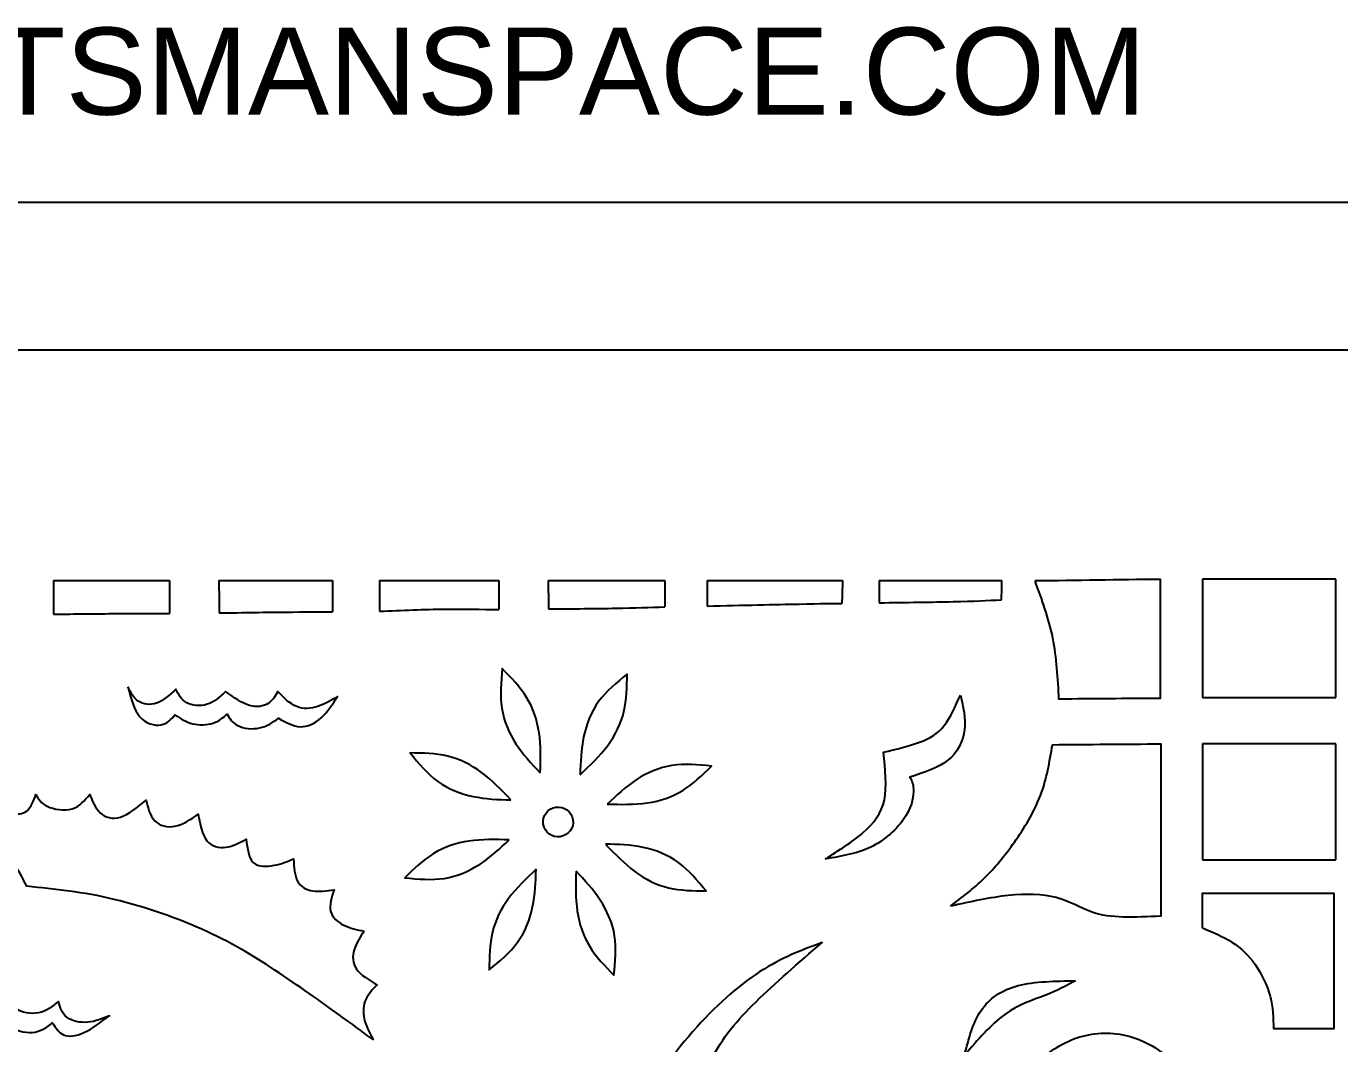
# Model space of a CAD drawing. Header units: millimetres. Extents: x 30 to 570, y 16 to 401.
# Drawn here: x 163.5 to 269.1, y 319.1 to 401 of the extents above; entities that cross this region are included whole.
import ezdxf
from ezdxf.enums import TextEntityAlignment as Align

# ---------------------------------------------------------------- set-up
doc = ezdxf.new("R2010")
doc.units = ezdxf.units.MM
for name, color, linetype in [('Default', 7, 'Continuous'), ('DV1_Layer_1', 7, 'Continuous'), ('Layer_1', 7, 'Continuous')]:
    doc.layers.add(name, color=color, linetype=linetype)
doc.styles.add('SEACAD_arial_ttfB', font='arial.ttf')

# ---------------------------------------------------------------- blocks, each defined once
blk = doc.blocks.new('SE')
at = {"layer": 'DV1_Layer_1', "color": 7, "linetype": 'Continuous'}
for points, knots in [([(300.17, 19.96), (298.13, 20), (296.08, 20.05), (294.36, 20.47), (292.65, 20.89), (291.27, 21.7), (290.4, 22.74), (289.53, 23.79), (289.18, 25.08), (288.82, 26.37), (287.26, 26.33), (284.15, 26.24), (281.21, 28.28), (280.05, 29.42), (278.89, 30.55), (278.05, 31.8), (277.2, 33.05), (276.49, 32.42), (275.06, 31.18), (271.86, 31.53), (270.68, 32.31), (269.5, 33.09), (268.74, 34.47), (267.99, 35.85), (267.05, 34.87), (266.12, 33.89), (264.74, 33.38), (263.36, 32.87), (261.53, 32.83), (260.13, 33.16), (258.73, 33.49), (257.75, 34.21), (257.08, 35.07), (256.41, 35.94), (256.05, 36.97), (255.7, 37.99), (253.83, 37.9), (250.09, 37.72), (244.21, 39.86), (238.87, 42.26), (234.95, 41.91), (233.02, 41.42), (231.08, 40.93), (229.16, 40.13), (227.14, 38.79), (225.11, 37.46), (222.98, 35.59), (220.46, 33.87), (217.95, 32.16), (212.16, 29.04), (208.28, 27.04), (201.96, 24.99), (198.96, 24.34), (195.95, 23.7), (193.1, 23.43), (189.43, 23.5), (185.76, 23.56), (181.26, 23.97), (177.1, 25.28), (172.94, 26.59), (165.28, 31.04), (156.91, 35.5), (153.21, 37.08), (149.52, 38.66), (146.31, 39.59), (143.49, 40.01), (140.66, 40.44), (138.21, 40.35), (135.87, 39.66), (133.54, 38.97), (129.08, 36.39), (124.28, 35.59), (121.98, 35.41), (119.69, 35.23), (117.51, 35.27), (115.66, 35.63), (113.81, 35.99), (112.3, 36.65), (110.79, 37.32), (109.9, 35.81), (108.11, 32.78), (104.55, 31.53), (102.86, 31.24), (101.17, 30.96), (99.57, 31), (98.21, 31.53), (96.85, 32.07), (95.74, 33.09), (94.96, 34.21), (94.18, 35.32), (93.73, 36.52), (93.42, 37.79), (93.11, 39.06), (92.93, 40.39), (92.76, 41.73), (90.17, 40.88), (87.59, 40.04), (84.56, 39.21), (81.54, 38.39), (74.59, 36.79), (69.43, 36.43), (66.6, 36.68), (63.77, 36.92), (60.7, 37.59), (57.41, 38.9), (54.11, 40.22), (50.6, 42.17), (48.24, 45.18), (45.88, 48.18), (43.47, 56.29), (44.81, 61.36), (45.94, 63.41), (47.08, 65.46), (48.68, 67.02), (50.28, 68.57), (47.52, 70.89), (44.76, 73.2), (42, 75.52), (44.45, 78.15), (46.9, 80.77), (49.35, 83.4), (46.77, 85.8), (44.18, 88.21), (41.6, 90.61), (44.14, 93.24), (46.68, 95.87), (49.21, 98.49), (46.63, 101.12), (44.05, 103.75), (41.47, 106.37), (44.14, 109.04), (46.81, 111.71), (49.48, 114.39), (46.68, 116.88), (43.87, 119.37), (41.07, 121.87), (43.34, 124.63), (45.61, 127.39), (47.88, 130.15), (45.12, 132.68), (42.36, 135.22), (39.6, 137.76), (41.96, 140.39), (44.32, 143.01), (46.68, 145.64), (44.01, 148), (41.33, 150.36), (38.66, 152.72), (41.33, 155.3), (44.01, 157.88), (46.68, 160.46), (43.92, 162.87), (41.16, 165.27), (38.4, 167.68), (41.16, 170.39), (43.92, 173.11), (46.68, 175.82), (43.78, 178.09), (40.89, 180.36), (38, 182.63), (40.62, 185.31), (43.25, 187.98), (45.88, 190.65), (43.43, 193.14), (40.98, 195.63), (38.53, 198.13), (41.38, 200.49), (44.23, 202.85), (47.08, 205.21), (44.63, 207.7), (42.18, 210.19), (39.73, 212.69), (42.14, 215.22), (44.54, 217.76), (46.94, 220.3), (44.27, 222.66), (41.6, 225.02), (38.93, 227.38), (41.29, 230.32), (43.65, 233.25), (46.01, 236.19), (43.47, 238.37), (40.93, 240.56), (38.4, 242.74), (40.93, 245.68), (43.47, 248.61), (46.01, 251.55), (43.03, 253.56), (40.04, 255.56), (37.06, 257.56), (39.78, 259.83), (42.49, 262.1), (45.21, 264.37), (42.27, 267.04), (39.33, 269.72), (36.39, 272.39), (39.33, 274.92), (42.27, 277.46), (45.21, 280), (42.4, 282.49), (39.6, 284.99), (36.79, 287.48), (39.82, 290.06), (42.85, 292.64), (45.88, 295.23), (43.25, 297.81), (40.62, 300.39), (38, 302.97), (41.07, 305.29), (44.14, 307.6), (47.21, 309.92), (44.5, 311.88), (41.78, 313.84), (39.06, 315.79), (41.82, 318.51), (44.58, 321.23), (47.35, 323.94), (44.41, 326.79), (41.47, 329.64), (38.53, 332.49), (41.6, 334.8), (44.67, 337.12), (47.75, 339.43), (44.9, 342.24), (42.05, 345.04), (39.2, 347.85), (42, 349.94), (44.81, 352.03), (47.61, 354.13), (44.76, 356.17), (41.91, 358.22), (39.06, 360.27), (41.82, 363.07), (44.58, 365.88), (47.35, 368.68), (44.85, 370.78), (42.36, 372.87), (39.87, 374.96)], [0, 0, 0, 0, 0.011364, 0.011364, 0.011364, 0.022727, 0.022727, 0.022727, 0.034091, 0.034091, 0.034091, 0.045455, 0.056818, 0.056818, 0.056818, 0.068182, 0.068182, 0.068182, 0.079545, 0.090909, 0.090909, 0.090909, 0.102273, 0.102273, 0.102273, 0.113636, 0.113636, 0.113636, 0.125, 0.125, 0.125, 0.136364, 0.136364, 0.136364, 0.147727, 0.147727, 0.147727, 0.159091, 0.170455, 0.181818, 0.193182, 0.193182, 0.193182, 0.204545, 0.204545, 0.204545, 0.215909, 0.215909, 0.215909, 0.227273, 0.238636, 0.25, 0.25, 0.25, 0.261364, 0.261364, 0.261364, 0.272727, 0.272727, 0.272727, 0.284091, 0.295455, 0.295455, 0.295455, 0.306818, 0.306818, 0.306818, 0.318182, 0.318182, 0.318182, 0.329545, 0.340909, 0.340909, 0.340909, 0.352273, 0.352273, 0.352273, 0.363636, 0.363636, 0.363636, 0.375, 0.386364, 0.386364, 0.386364, 0.397727, 0.397727, 0.397727, 0.409091, 0.409091, 0.409091, 0.420455, 0.420455, 0.420455, 0.431818, 0.431818, 0.431818, 0.443182, 0.443182, 0.443182, 0.454545, 0.465909, 0.465909, 0.465909, 0.477273, 0.477273, 0.477273, 0.488636, 0.488636, 0.488636, 0.5, 0.511364, 0.511364, 0.511364, 0.522727, 0.522727, 0.522727, 0.534091, 0.534091, 0.534091, 0.545455, 0.545455, 0.545455, 0.556818, 0.556818, 0.556818, 0.568182, 0.568182, 0.568182, 0.579545, 0.579545, 0.579545, 0.590909, 0.590909, 0.590909, 0.602273, 0.602273, 0.602273, 0.613636, 0.613636, 0.613636, 0.625, 0.625, 0.625, 0.636364, 0.636364, 0.636364, 0.647727, 0.647727, 0.647727, 0.659091, 0.659091, 0.659091, 0.670455, 0.670455, 0.670455, 0.681818, 0.681818, 0.681818, 0.693182, 0.693182, 0.693182, 0.704545, 0.704545, 0.704545, 0.715909, 0.715909, 0.715909, 0.727273, 0.727273, 0.727273, 0.738636, 0.738636, 0.738636, 0.75, 0.75, 0.75, 0.761364, 0.761364, 0.761364, 0.772727, 0.772727, 0.772727, 0.784091, 0.784091, 0.784091, 0.795455, 0.795455, 0.795455, 0.806818, 0.806818, 0.806818, 0.818182, 0.818182, 0.818182, 0.829545, 0.829545, 0.829545, 0.840909, 0.840909, 0.840909, 0.852273, 0.852273, 0.852273, 0.863636, 0.863636, 0.863636, 0.875, 0.875, 0.875, 0.886364, 0.886364, 0.886364, 0.897727, 0.897727, 0.897727, 0.909091, 0.909091, 0.909091, 0.920455, 0.920455, 0.920455, 0.931818, 0.931818, 0.931818, 0.943182, 0.943182, 0.943182, 0.954545, 0.954545, 0.954545, 0.965909, 0.965909, 0.965909, 0.977273, 0.977273, 0.977273, 1, 1, 1, 1]), ([(244.61, 356.4), (245.16, 354.89), (245.72, 353.38), (246.36, 350.2), (246.45, 348.53), (246.54, 346.87), (249.25, 346.89), (251.96, 346.91), (254.67, 346.93), (254.67, 350.13), (254.67, 353.33), (254.67, 356.53), (251.31, 356.49), (247.96, 356.44), (244.61, 356.4)], [0, 0, 0, 0, 0.166667, 0.166667, 0.333333, 0.333333, 0.333333, 0.5, 0.5, 0.5, 0.666667, 0.666667, 0.666667, 1, 1, 1, 1]), ([(191.88, 353.94), (193.7, 354.01), (195.51, 354.09), (197.11, 354.11), (198.71, 354.13), (200.09, 354.1), (201.47, 354.07)], [0, 0, 0, 0, 0.333333, 0.333333, 0.333333, 1, 1, 1, 1]), ([(205.48, 354.13), (207.4, 354.14), (209.33, 354.15), (210.89, 354.18), (212.45, 354.2), (213.64, 354.25), (214.83, 354.29)], [0, 0, 0, 0, 0.333333, 0.333333, 0.333333, 1, 1, 1, 1]), ([(218.24, 354.35), (221.03, 354.42), (223.83, 354.49), (225.63, 354.52), (227.44, 354.56), (228.26, 354.56), (229.08, 354.56)], [0, 0, 0, 0, 0.333333, 0.333333, 0.333333, 1, 1, 1, 1]), ([(232.07, 354.62), (234.23, 354.65), (236.39, 354.67), (238.03, 354.71), (239.67, 354.75), (240.8, 354.81), (241.92, 354.86)], [0, 0, 0, 0, 0.333333, 0.333333, 0.333333, 1, 1, 1, 1]), ([(165.66, 353.7), (167.4, 353.72), (169.14, 353.74), (170.69, 353.75), (172.24, 353.76), (173.61, 353.76), (174.98, 353.76)], [0, 0, 0, 0, 0.333333, 0.333333, 0.333333, 1, 1, 1, 1]), ([(178.99, 353.8), (180.9, 353.83), (182.82, 353.86), (184.34, 353.87), (185.86, 353.89), (186.98, 353.89), (188.11, 353.89)], [0, 0, 0, 0, 0.333333, 0.333333, 0.333333, 1, 1, 1, 1]), ([(204.81, 340.93), (204.12, 341.67), (203.42, 342.41), (202.3, 344.13), (201.88, 345.11), (201.55, 347.17), (201.66, 348.25), (201.76, 349.32), (202.48, 348.59), (203.19, 347.86), (203.71, 347.01), (204.24, 346.16), (204.56, 345.19), (204.72, 344.16), (204.87, 343.13), (204.84, 342.03), (204.81, 340.93)], [0, 0, 0, 0, 0.142857, 0.142857, 0.285714, 0.285714, 0.428571, 0.428571, 0.428571, 0.571429, 0.571429, 0.571429, 0.714286, 0.714286, 0.714286, 1, 1, 1, 1]), ([(208.02, 340.79), (208.06, 341.81), (208.09, 342.82), (208.3, 343.83), (208.51, 344.83), (208.9, 345.83), (209.51, 346.67), (210.13, 347.51), (210.96, 348.2), (211.8, 348.89), (211.79, 347.86), (211.78, 346.84), (211.31, 344.9), (210.86, 343.98), (210.24, 343.14), (209.61, 342.31), (208.82, 341.55), (208.02, 340.79)], [0, 0, 0, 0, 0.142857, 0.142857, 0.142857, 0.285714, 0.285714, 0.285714, 0.428571, 0.428571, 0.428571, 0.571429, 0.571429, 0.714286, 0.714286, 0.714286, 1, 1, 1, 1]), ([(171.64, 347.87), (171.86, 347.42), (172.08, 346.98), (172.47, 346.71), (172.86, 346.45), (173.41, 346.36), (173.95, 346.55), (174.48, 346.73), (174.99, 347.2), (175.5, 347.67), (175.72, 347.25), (175.94, 346.82), (176.38, 346.58), (176.81, 346.33), (177.46, 346.27), (178.01, 346.45), (178.57, 346.62), (179.03, 347.05), (179.5, 347.47), (180.17, 347), (180.83, 346.53), (182.03, 346.18), (182.56, 346.29), (182.93, 346.52), (183.3, 346.76), (183.5, 347.11), (183.7, 347.47), (184.19, 346.98), (184.67, 346.49), (185.22, 346.27), (185.76, 346.05), (186.36, 346.09), (187.47, 346.45), (187.98, 346.76), (188.5, 347.07), (188.1, 346.45), (187.7, 345.82), (186.7, 344.91), (186.1, 344.62), (185.51, 344.65), (184.92, 344.67), (184.34, 345), (183.76, 345.34), (183.3, 345), (182.83, 344.67), (182.24, 344.55), (181.65, 344.42), (180.94, 344.51), (180.03, 344.96), (179.83, 345.31), (179.63, 345.67), (179.3, 345.38), (178.97, 345.09), (178.49, 344.94), (178.01, 344.78), (177.39, 344.76), (176.86, 344.89), (176.32, 345.02), (175.88, 345.31), (175.43, 345.6), (175.12, 345.25), (174.81, 344.89), (174.3, 344.8), (173.79, 344.71), (173.08, 344.89), (172.6, 345.45), (172.12, 346), (171.88, 346.93), (171.64, 347.87)], [0, 0, 0, 0, 0.04, 0.04, 0.04, 0.08, 0.08, 0.08, 0.12, 0.12, 0.12, 0.16, 0.16, 0.16, 0.2, 0.2, 0.2, 0.24, 0.24, 0.24, 0.28, 0.28, 0.32, 0.32, 0.32, 0.36, 0.36, 0.36, 0.4, 0.4, 0.4, 0.44, 0.44, 0.48, 0.48, 0.48, 0.52, 0.52, 0.56, 0.56, 0.56, 0.6, 0.6, 0.6, 0.64, 0.64, 0.64, 0.68, 0.68, 0.72, 0.72, 0.72, 0.76, 0.76, 0.76, 0.8, 0.8, 0.8, 0.84, 0.84, 0.84, 0.88, 0.88, 0.88, 0.92, 0.92, 0.92, 1, 1, 1, 1]), ([(238.61, 347.2), (238.21, 346.29), (237.81, 345.38), (237.3, 344.74), (236.79, 344.09), (236.16, 343.71), (235.33, 343.4), (234.5, 343.09), (233.45, 342.85), (232.41, 342.6), (232.57, 341.23), (232.72, 339.85), (232.26, 337.67), (231.63, 336.87), (230.78, 336.13), (229.92, 335.38), (228.83, 334.7), (227.75, 334.01), (229.08, 334.23), (230.41, 334.45), (231.57, 335.05), (232.72, 335.65), (233.7, 336.63), (234.23, 337.49), (234.77, 338.36), (234.85, 339.12), (234.83, 339.62), (234.81, 340.12), (234.68, 340.36), (234.54, 340.6), (235.68, 340.96), (236.81, 341.31), (237.6, 341.95), (238.39, 342.58), (238.83, 343.49), (238.94, 344.41), (239.05, 345.34), (238.83, 346.27), (238.61, 347.2)], [0, 0, 0, 0, 0.071429, 0.071429, 0.071429, 0.142857, 0.142857, 0.142857, 0.214286, 0.214286, 0.214286, 0.285714, 0.285714, 0.357143, 0.357143, 0.357143, 0.428571, 0.428571, 0.428571, 0.5, 0.5, 0.5, 0.571429, 0.571429, 0.571429, 0.642857, 0.642857, 0.642857, 0.714286, 0.714286, 0.714286, 0.785714, 0.785714, 0.785714, 0.857143, 0.857143, 0.857143, 1, 1, 1, 1]), ([(202.45, 338.76), (201.43, 338.79), (200.42, 338.83), (199.41, 339.04), (198.41, 339.25), (197.41, 339.64), (196.57, 340.25), (195.73, 340.86), (195.04, 341.7), (194.35, 342.54), (195.38, 342.52), (196.4, 342.51), (198.34, 342.05), (199.26, 341.6), (200.09, 340.97), (200.93, 340.35), (201.69, 339.56), (202.45, 338.76)], [0, 0, 0, 0, 0.142857, 0.142857, 0.142857, 0.285714, 0.285714, 0.285714, 0.428571, 0.428571, 0.428571, 0.571429, 0.571429, 0.714286, 0.714286, 0.714286, 1, 1, 1, 1]), ([(237.81, 330.21), (239.41, 330.56), (241.01, 330.92), (242.46, 331.07), (243.92, 331.23), (245.23, 331.19), (247.4, 330.61), (248.27, 330.07), (249.12, 329.76), (249.96, 329.45), (250.78, 329.36), (251.71, 329.34), (252.65, 329.32), (253.69, 329.36), (254.74, 329.41), (254.74, 334.03), (254.74, 338.65), (254.74, 343.27), (251.83, 343.25), (248.92, 343.23), (246.01, 343.2), (245.78, 341.83), (245.56, 340.45), (245.05, 339.12), (244.54, 337.78), (243.74, 336.49), (242.16, 334.25), (241.38, 333.3), (240.53, 332.46), (239.67, 331.63), (238.74, 330.92), (237.81, 330.21)], [0, 0, 0, 0, 0.083333, 0.083333, 0.083333, 0.166667, 0.166667, 0.25, 0.25, 0.25, 0.333333, 0.333333, 0.333333, 0.416667, 0.416667, 0.416667, 0.5, 0.5, 0.5, 0.583333, 0.583333, 0.583333, 0.666667, 0.666667, 0.666667, 0.75, 0.75, 0.833333, 0.833333, 0.833333, 1, 1, 1, 1]), ([(210.2, 338.42), (210.94, 339.12), (211.68, 339.81), (213.39, 340.94), (214.37, 341.36), (216.43, 341.69), (217.51, 341.58), (218.59, 341.48), (217.85, 340.76), (217.12, 340.05), (216.27, 339.53), (215.42, 339), (214.45, 338.67), (213.42, 338.52), (212.39, 338.37), (211.29, 338.4), (210.2, 338.42)], [0, 0, 0, 0, 0.142857, 0.142857, 0.285714, 0.285714, 0.428571, 0.428571, 0.428571, 0.571429, 0.571429, 0.571429, 0.714286, 0.714286, 0.714286, 1, 1, 1, 1]), ([(157.77, 337.67), (159.15, 336.76), (160.53, 335.85), (162.44, 333.9), (162.97, 332.85), (163.51, 331.81), (165.77, 331.59), (168.04, 331.36), (170.54, 330.76), (173.03, 330.16), (175.77, 329.19), (180.23, 327.14), (181.96, 326.08), (183.81, 324.84), (185.65, 323.61), (187.61, 322.21), (188.88, 321.29), (190.16, 320.37), (190.76, 319.92), (191.36, 319.48), (191.07, 320.03), (190.78, 320.59), (190.66, 321.15), (190.54, 321.7), (190.58, 322.26), (190.78, 322.71), (190.98, 323.17), (191.34, 323.52), (191.69, 323.88), (191.03, 324.28), (190.36, 324.68), (190.03, 325.15), (189.69, 325.63), (189.69, 326.19), (190.01, 327.23), (190.32, 327.72), (190.63, 328.21), (190.07, 328.32), (189.52, 328.43), (189.02, 328.68), (188.52, 328.92), (188.07, 329.3), (187.95, 329.8), (187.83, 330.3), (188.03, 330.92), (188.23, 331.54), (187.63, 331.45), (187.03, 331.36), (186.51, 331.44), (185.99, 331.52), (185.54, 331.76), (185.05, 332.67), (185.01, 333.34), (184.96, 334.01), (184.47, 333.81), (183.99, 333.61), (183.4, 333.5), (182.81, 333.38), (182.12, 333.36), (181.34, 334.1), (181.25, 334.85), (181.16, 335.61), (180.63, 335.32), (180.1, 335.03), (179.53, 334.95), (178.97, 334.87), (178.37, 335.01), (177.99, 335.48), (177.61, 335.96), (177.45, 336.78), (177.3, 337.61), (176.68, 337.18), (176.06, 336.76), (175.43, 336.64), (174.81, 336.52), (174.19, 336.69), (173.8, 337.09), (173.41, 337.49), (173.26, 338.12), (173.1, 338.74), (172.39, 338.16), (171.68, 337.58), (170.39, 337.18), (169.81, 337.36), (169.41, 337.73), (169.01, 338.09), (168.79, 338.65), (168.57, 339.2), (168.17, 338.72), (167.77, 338.23), (167.15, 338.05), (166.53, 337.87), (165.68, 338), (165.16, 338.25), (164.64, 338.49), (164.44, 338.85), (164.24, 339.2), (164.06, 338.69), (163.88, 338.18), (163.19, 337.61), (162.68, 337.54), (162.14, 337.75), (161.59, 337.96), (161.02, 338.45), (160.44, 338.94), (160.35, 338.49), (160.26, 338.05), (159.82, 337.84), (159.37, 337.63), (158.57, 337.65), (157.77, 337.67)], [0, 0, 0, 0, 0.025, 0.025, 0.05, 0.05, 0.05, 0.075, 0.075, 0.075, 0.1, 0.1, 0.125, 0.125, 0.125, 0.15, 0.15, 0.15, 0.175, 0.175, 0.175, 0.2, 0.2, 0.2, 0.225, 0.225, 0.225, 0.25, 0.25, 0.25, 0.275, 0.275, 0.275, 0.3, 0.3, 0.325, 0.325, 0.325, 0.35, 0.35, 0.35, 0.375, 0.375, 0.375, 0.4, 0.4, 0.4, 0.425, 0.425, 0.425, 0.45, 0.45, 0.475, 0.475, 0.475, 0.5, 0.5, 0.5, 0.525, 0.525, 0.55, 0.55, 0.55, 0.575, 0.575, 0.575, 0.6, 0.6, 0.6, 0.625, 0.625, 0.625, 0.65, 0.65, 0.65, 0.675, 0.675, 0.675, 0.7, 0.7, 0.7, 0.725, 0.725, 0.75, 0.75, 0.75, 0.775, 0.775, 0.775, 0.8, 0.8, 0.8, 0.825, 0.825, 0.825, 0.85, 0.85, 0.85, 0.875, 0.875, 0.9, 0.9, 0.9, 0.925, 0.925, 0.925, 0.95, 0.95, 0.95, 1, 1, 1, 1]), ([(207.38, 337.4), (207.15, 338.02), (206.46, 338.34), (205.84, 338.12), (205.22, 337.89), (204.89, 337.2), (205.12, 336.58), (205.35, 335.95), (206.04, 335.63), (206.66, 335.86), (207.29, 336.09), (207.61, 336.78), (207.38, 337.4)], [0, 0, 0, 0, 0.2, 0.2, 0.2, 0.4, 0.4, 0.4, 0.6, 0.6, 0.6, 1, 1, 1, 1]), ([(202.31, 335.55), (201.57, 334.86), (200.83, 334.16), (199.11, 333.04), (198.13, 332.61), (196.07, 332.29), (194.99, 332.39), (193.91, 332.5), (194.65, 333.21), (195.38, 333.93), (196.23, 334.45), (197.08, 334.97), (198.05, 335.3), (199.08, 335.45), (200.11, 335.6), (201.21, 335.58), (202.31, 335.55)], [0, 0, 0, 0, 0.142857, 0.142857, 0.285714, 0.285714, 0.428571, 0.428571, 0.428571, 0.571429, 0.571429, 0.571429, 0.714286, 0.714286, 0.714286, 1, 1, 1, 1]), ([(210.06, 335.21), (211.07, 335.18), (212.09, 335.15), (213.09, 334.94), (214.09, 334.73), (215.09, 334.34), (216.77, 333.11), (217.46, 332.28), (218.15, 331.44), (217.13, 331.45), (216.1, 331.46), (214.16, 331.93), (213.24, 332.38), (212.41, 333), (211.57, 333.63), (210.81, 334.42), (210.06, 335.21)], [0, 0, 0, 0, 0.142857, 0.142857, 0.142857, 0.285714, 0.285714, 0.428571, 0.428571, 0.428571, 0.571429, 0.571429, 0.714286, 0.714286, 0.714286, 1, 1, 1, 1]), ([(204.48, 333.18), (204.45, 332.17), (204.41, 331.15), (204.2, 330.15), (203.99, 329.14), (203.6, 328.15), (202.38, 326.47), (201.54, 325.78), (200.7, 325.09), (200.72, 326.11), (200.73, 327.14), (201.19, 329.08), (201.64, 330), (202.27, 330.83), (202.89, 331.67), (203.68, 332.43), (204.48, 333.18)], [0, 0, 0, 0, 0.142857, 0.142857, 0.142857, 0.285714, 0.285714, 0.428571, 0.428571, 0.428571, 0.571429, 0.571429, 0.714286, 0.714286, 0.714286, 1, 1, 1, 1]), ([(207.69, 333.04), (208.38, 332.3), (209.08, 331.56), (210.2, 329.84), (210.63, 328.86), (210.95, 326.81), (210.85, 325.73), (210.74, 324.65), (210.03, 325.38), (209.31, 326.12), (208.79, 326.97), (208.27, 327.82), (207.94, 328.78), (207.79, 329.82), (207.64, 330.85), (207.66, 331.95), (207.69, 333.04)], [0, 0, 0, 0, 0.142857, 0.142857, 0.285714, 0.285714, 0.428571, 0.428571, 0.428571, 0.571429, 0.571429, 0.571429, 0.714286, 0.714286, 0.714286, 1, 1, 1, 1]), ([(258.07, 328.48), (258.07, 328.48), (258.07, 331.27), (258.07, 331.27), (268.66, 331.27), (268.66, 331.27), (268.66, 320.35), (268.66, 320.35), (263.8, 320.35), (263.8, 320.35)], [0, 0, 0, 0, 0.2, 0.2, 0.4, 0.4, 0.6, 0.6, 1, 1, 1, 1]), ([(258.07, 328.48), (258.91, 328.12), (259.76, 327.76), (260.48, 327.3), (261.2, 326.83), (261.8, 326.25), (262.84, 324.77), (263.29, 323.85), (263.52, 322.97), (263.75, 322.08), (263.78, 321.21), (263.8, 320.35)], [0, 0, 0, 0, 0.2, 0.2, 0.2, 0.4, 0.4, 0.6, 0.6, 0.6, 1, 1, 1, 1]), ([(210.09, 305.68), (210.71, 308.19), (211.33, 310.7), (212.47, 313.17), (213.62, 315.64), (215.28, 318.06), (217.06, 320.1), (218.84, 322.14), (220.73, 323.81), (224.24, 326.08), (225.86, 326.68), (227.48, 327.28), (225.59, 325.65), (223.7, 324.03), (222.17, 322.53), (220.64, 321.03), (219.46, 319.66), (218.56, 317.82), (217.66, 315.99), (217.04, 313.7), (216.75, 311.56), (216.46, 309.42), (216.51, 307.42), (216.55, 305.42), (214.4, 305.51), (212.24, 305.6), (210.09, 305.68)], [0, 0, 0, 0, 0.1, 0.1, 0.1, 0.2, 0.2, 0.2, 0.3, 0.3, 0.4, 0.4, 0.4, 0.5, 0.5, 0.5, 0.6, 0.6, 0.6, 0.7, 0.7, 0.7, 0.8, 0.8, 0.8, 1, 1, 1, 1]), ([(157.46, 323.9), (157.92, 323.41), (158.39, 322.93), (159.09, 322.85), (159.78, 322.78), (160.7, 323.12), (161.62, 323.46), (161.85, 322.91), (162.08, 322.35), (162.58, 322), (163.08, 321.65), (163.84, 321.5), (164.46, 321.63), (165.08, 321.75), (165.57, 322.15), (166.05, 322.55), (166.2, 322.06), (166.34, 321.57), (166.75, 321.26), (167.15, 320.95), (167.82, 320.82), (169.03, 320.93), (169.59, 321.16), (170.15, 321.4), (169.45, 320.87), (168.75, 320.33), (167.46, 319.75), (166.88, 319.69), (166.47, 319.86), (166.06, 320.03), (165.83, 320.42), (165.59, 320.82), (165.1, 320.46), (164.6, 320.11), (163.31, 320), (162.52, 320.25), (162.02, 320.63), (161.53, 321.01), (161.34, 321.5), (161.14, 322), (160.57, 321.76), (159.99, 321.52), (159.45, 321.5), (158.91, 321.48), (158.41, 321.68), (158.09, 322.12), (157.76, 322.55), (157.61, 323.23), (157.46, 323.9)], [0, 0, 0, 0, 0.055556, 0.055556, 0.055556, 0.111111, 0.111111, 0.111111, 0.166667, 0.166667, 0.166667, 0.222222, 0.222222, 0.222222, 0.277778, 0.277778, 0.277778, 0.333333, 0.333333, 0.333333, 0.388889, 0.388889, 0.444444, 0.444444, 0.444444, 0.5, 0.5, 0.555556, 0.555556, 0.555556, 0.611111, 0.611111, 0.611111, 0.666667, 0.666667, 0.722222, 0.722222, 0.722222, 0.777778, 0.777778, 0.777778, 0.833333, 0.833333, 0.833333, 0.888889, 0.888889, 0.888889, 1, 1, 1, 1]), ([(247.87, 324.21), (246.23, 324.19), (244.58, 324.17), (243.26, 323.82), (241.94, 323.48), (240.94, 322.81), (239.61, 320.83), (239.27, 319.52), (238.94, 318.21), (240.01, 319.46), (241.07, 320.7), (242.18, 321.5), (243.3, 322.3), (244.45, 322.66), (245.41, 323.03), (246.36, 323.41), (247.12, 323.81), (247.87, 324.21)], [0, 0, 0, 0, 0.142857, 0.142857, 0.142857, 0.285714, 0.285714, 0.428571, 0.428571, 0.428571, 0.571429, 0.571429, 0.571429, 0.714286, 0.714286, 0.714286, 1, 1, 1, 1]), ([(250.47, 307.55), (250.05, 307.95), (249.63, 308.35), (249.34, 308.99), (249.05, 309.64), (248.89, 310.53), (249, 311.27), (249.12, 312.02), (249.49, 312.62), (250.09, 313.07), (250.69, 313.53), (251.51, 313.84), (252.21, 313.89), (252.91, 313.95), (253.49, 313.75), (254.6, 313.15), (255.14, 312.75), (255.67, 312.35), (256, 313.53), (256.33, 314.7), (256.2, 316.79), (255.73, 317.7), (253.89, 319.19), (252.51, 319.77), (251.17, 319.95), (249.83, 320.12), (248.52, 319.9), (247.27, 319.33), (246.03, 318.77), (244.85, 317.86), (244.08, 316.51), (243.32, 315.17), (242.96, 313.39), (243.07, 311.85), (243.18, 310.31), (243.76, 308.99), (245.12, 307.17), (245.89, 306.66), (246.73, 306.44), (247.56, 306.22), (248.45, 306.28), (249.08, 306.52), (249.71, 306.75), (250.09, 307.15), (250.47, 307.55)], [0, 0, 0, 0, 0.058824, 0.058824, 0.058824, 0.117647, 0.117647, 0.117647, 0.176471, 0.176471, 0.176471, 0.235294, 0.235294, 0.235294, 0.294118, 0.294118, 0.352941, 0.352941, 0.352941, 0.411765, 0.411765, 0.470588, 0.470588, 0.529412, 0.529412, 0.529412, 0.588235, 0.588235, 0.588235, 0.647059, 0.647059, 0.647059, 0.705882, 0.705882, 0.705882, 0.764706, 0.764706, 0.823529, 0.823529, 0.823529, 0.882353, 0.882353, 0.882353, 1, 1, 1, 1])]:
    blk.add_open_spline(points, degree=3, knots=knots, dxfattribs=at)
for points in [[(39.87, 374.96), (39.87, 374.96), (560.48, 374.96), (560.48, 374.96)], [(165.66, 356.4), (165.66, 355.5), (165.66, 354.6), (165.66, 353.7)], [(165.66, 356.4), (165.66, 356.4), (174.98, 356.4), (174.98, 356.4)], [(174.98, 356.4), (174.98, 355.52), (174.98, 354.64), (174.98, 353.76)], [(178.96, 356.4), (178.97, 355.53), (178.98, 354.66), (178.99, 353.8)], [(178.96, 356.4), (178.96, 356.4), (188.11, 356.4), (188.11, 356.4)], [(188.11, 356.4), (188.11, 355.56), (188.11, 354.73), (188.11, 353.89)], [(191.88, 356.4), (191.88, 355.58), (191.88, 354.76), (191.88, 353.94)], [(191.88, 356.4), (191.88, 356.4), (201.47, 356.4), (201.47, 356.4)], [(201.47, 356.4), (201.47, 355.62), (201.47, 354.85), (201.47, 354.07)], [(205.44, 356.4), (205.46, 355.64), (205.47, 354.89), (205.48, 354.13)], [(205.44, 356.4), (205.44, 356.4), (214.83, 356.4), (214.83, 356.4)], [(214.83, 356.4), (214.83, 355.69), (214.83, 354.99), (214.83, 354.29)], [(218.24, 356.4), (218.24, 355.71), (218.24, 355.03), (218.24, 354.35)], [(218.24, 356.4), (218.24, 356.4), (229.13, 356.4), (229.13, 356.4)], [(229.13, 356.4), (229.11, 355.78), (229.09, 355.17), (229.08, 354.56)], [(232.07, 356.4), (232.07, 355.81), (232.07, 355.21), (232.07, 354.62)], [(232.07, 356.4), (232.07, 356.4), (241.94, 356.4), (241.94, 356.4)], [(241.92, 354.86), (241.93, 355.37), (241.94, 355.88), (241.94, 356.4)]]:
    blk.add_open_spline(points, degree=3, dxfattribs=at)
at = {"layer": 'Layer_1', "color": 7, "linetype": 'Continuous'}
for p, q in [((569.7, 386.82), (29.66, 386.82)), ((268.8, 356.53), (258.07, 356.53)), ((258.07, 356.53), (258.07, 347)), ((268.8, 347), (268.8, 356.53)), ((258.07, 347), (268.8, 347)), ((268.8, 343.27), (258.07, 343.27)), ((258.07, 343.27), (258.07, 333.94)), ((268.8, 333.94), (268.8, 343.27)), ((258.07, 333.94), (268.8, 333.94))]:
    blk.add_line(p, q, dxfattribs=at)

msp = doc.modelspace()

# ---------------------------------------------------------------- block references
at = {"layer": 'Default'}
msp.add_blockref('SE', (0, 0), dxfattribs=at)

# ---------------------------------------------------------------- texts
at = {"layer": 'Default', "color": 7, "linetype": 'Continuous', "style": 'SEACAD_arial_ttfB'}
msp.add_text('WWW.CRAFTSMANSPACE.COM', height=7, dxfattribs=at).set_placement((103.64, 400.89), align=Align.TOP_LEFT)

doc.saveas('drawing.dxf')
